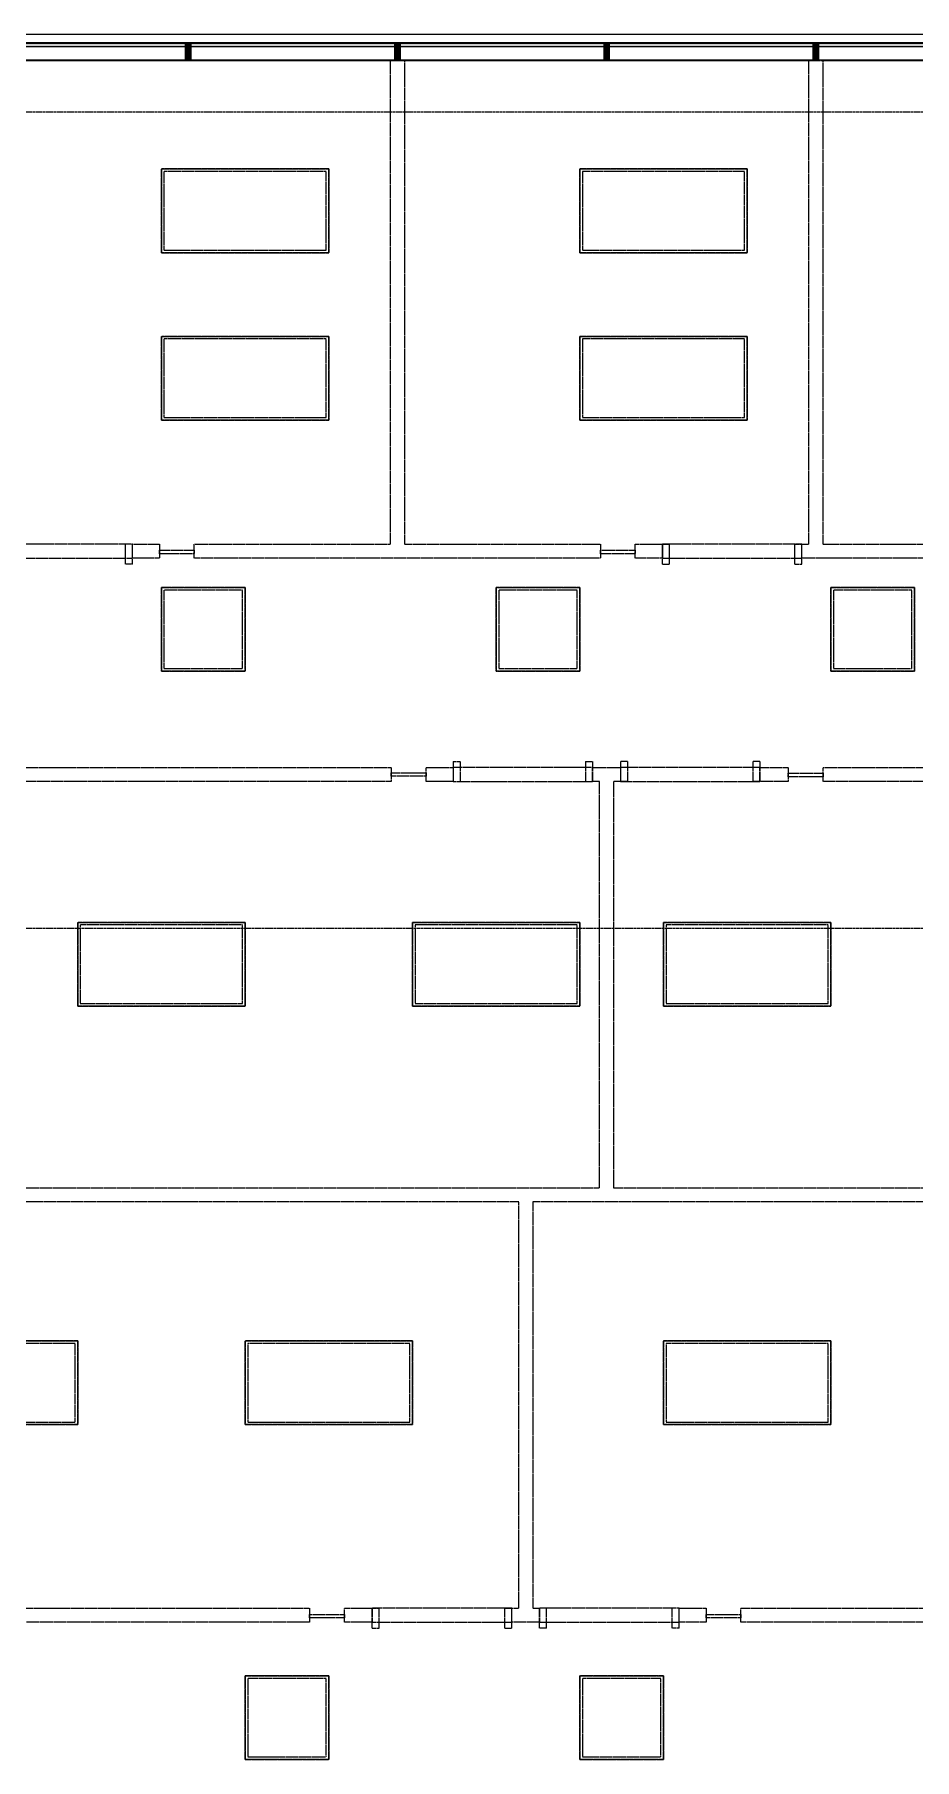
# Model space of a CAD drawing. Header units: inches. Extents: x -1263 to 2214, y -160 to 2229.
# Drawn here: x -401.5 to -149.1, y 1648.1 to 2142.6 of the extents above; entities that cross this region are included whole.
import ezdxf

# ---------------------------------------------------------------- set-up
doc = ezdxf.new("R2010")
doc.units = ezdxf.units.IN
doc.header["$MEASUREMENT"] = 0
doc.linetypes.add('Demolished', pattern=[0.1875, 0.125, -0.0625])
doc.linetypes.add('Grid Line 1_2_', pattern=[0.875, 0.5, -0.125, 0.125, -0.125])
for name, color, linetype, lineweight in [('A-CLNG', 13, 'Continuous', 13), ('A-DETL-GENF', 92, 'Continuous', 9), ('A-DOOR', 31, 'Demolished', 9), ('A-DOOR-FRAM', 31, 'Demolished', 20), ('A-GLAZ-CURT', 52, 'Demolished', 9), ('A-GLAZ-CWMG', 51, 'Continuous', 13), ('A-WALL', 113, 'Demolished', 9), ('E-LITE-EQPM', 33, 'Demolished', 9), ('S-GRID', 1, 'Continuous', 9)]:
    doc.layers.add(name, color=color, linetype=linetype, lineweight=lineweight)

# ---------------------------------------------------------------- blocks, each defined once
blk = doc.blocks.new('Single Flush - OTJ_SOLIDFLUSH_ALUM-4837941-6TH FLOOR RCP DEMO')
at = {"layer": 'A-DOOR-FRAM', "color": 250}
for p, q in [((-20, 3.75), (-20, -2)), ((-20, 3.75), (-18, 3.75)), ((-18, 3.75), (-18, -2)), ((18.000004, 3.75), (18.000004, -2)), ((18.000004, 3.75), (20.000004, 3.75)), ((20.000004, 3.75), (20.000004, -2)), ((-20, -2), (-18, -2)), ((18.000004, -2), (20.000004, -2))]:
    blk.add_line(p, q, dxfattribs=at)
blk = doc.blocks.new('Single Flush - OTJ_SOLIDFLUSH_ALUM-4837881-6TH FLOOR RCP DEMO')
at = {"layer": 'A-DOOR-FRAM', "color": 250}
for p, q in [((-20, -3.75), (-20, 2)), ((-20, 2), (-18, 2)), ((-18, -3.75), (-18, 2)), ((18.000004, -3.75), (18.000004, 2)), ((18.000004, 2), (20.000004, 2)), ((20.000004, -3.75), (20.000004, 2)), ((-20, -3.75), (-18, -3.75)), ((18.000004, -3.75), (20.000004, -3.75))]:
    blk.add_line(p, q, dxfattribs=at)
blk = doc.blocks.new('System Panel - Glazed-4866112-6TH FLOOR RCP DEMO')
at = {"layer": 'A-GLAZ-CURT', "color": 250, "lineweight": 20}
for p, q in [((-5, 0.75), (-5, 1.75)), ((-5, 1.75), (5, 1.75)), ((5, 0.75), (-5, 0.75)), ((5, 1.75), (5, 0.75))]:
    blk.add_line(p, q, dxfattribs=at)
blk = doc.blocks.new('System Panel - Glazed-4980337-6TH FLOOR RCP DEMO')
at = {"layer": 'A-GLAZ-CURT', "linetype": 'Continuous'}
blk.add_hatch(color=7, dxfattribs=at).paths.add_polyline_path([(29.25, 1.75), (-29.25, 1.75), (-29.25, 0.75), (29.25, 0.75)], flags=0)
at = {"layer": 'A-GLAZ-CURT', "color": 8, "linetype": 'Continuous', "lineweight": 20}
for p, q in [((-29.25, 0.75), (-29.25, 1.75)), ((-29.25, 1.75), (29.25, 1.75)), ((29.25, 0.75), (-29.25, 0.75)), ((29.25, 1.75), (29.25, 0.75))]:
    blk.add_line(p, q, dxfattribs=at)
blk = doc.blocks.new('Rectangular Mullion - 1_5_ x 2_5_ rectangular-V3-6TH FLOOR RCP DEMO')
at = {"layer": 'A-GLAZ-CWMG', "lineweight": 9}
for p, q in [((-358.12, 725.26), (-416.62, 725.26)), ((-358.12, 720.26), (-416.62, 720.26))]:
    blk.add_line(p, q, dxfattribs=at)
blk = doc.blocks.new('Rectangular Mullion - 1_5_ x 2_5_ rectangular-4980335-6TH FLOOR RCP DEMO')
at = {"layer": 'A-GLAZ-CWMG', "lineweight": 9}
blk.add_hatch(color=7, dxfattribs=at).paths.add_polyline_path([(0.75, -1.75), (0.75, -2), (-0.75, -2), (-0.75, 3), (0.75, 3), (0.75, -0.75)], flags=0)
at = {"layer": 'A-GLAZ-CWMG', "color": 8, "lineweight": 20}
for p, q in [((0.75, 3), (-0.75, 3)), ((-0.75, 3), (-0.75, -2)), ((0.75, -2), (0.75, 3)), ((-0.75, -2), (0.75, -2))]:
    blk.add_line(p, q, dxfattribs=at)
blk = doc.blocks.new('FAR22_CH - FAR24_CH-5125636-6TH FLOOR RCP DEMO')
at = {"layer": 'A-DETL-GENF', "color": 7, "linetype": 'Demolished'}
for p, q in [((0, 0), (48, 0)), ((0, -24), (0, 0)), ((0.75, -0.75), (0.75, -23.25)), ((47.25, -0.75), (0.75, -0.75)), ((47.25, -23.25), (47.25, -0.75)), ((48, 0), (48, -24)), ((48, -24), (0, -24)), ((0.75, -23.25), (47.25, -23.25))]:
    blk.add_line(p, q, dxfattribs=at)
blk = doc.blocks.new('FAR22_CH - FAR22_CH-4992025-6TH FLOOR RCP DEMO')
at = {"layer": 'A-DETL-GENF', "color": 7, "linetype": 'Demolished'}
for p, q in [((0, 0), (24, 0)), ((0, -24), (0, 0)), ((0.75, -0.75), (0.75, -23.25)), ((23.25, -0.75), (0.75, -0.75)), ((23.25, -23.25), (23.25, -0.75)), ((24, 0), (24, -24)), ((24, -24), (0, -24)), ((0.75, -23.25), (23.25, -23.25))]:
    blk.add_line(p, q, dxfattribs=at)

msp = doc.modelspace()

# ---------------------------------------------------------------- linework, layer by layer
at = {"layer": 'A-CLNG', "color": 7, "linetype": 'Demolished', "lineweight": 9}
for p, q in [((-317.07, 2104.06), (-365.07, 2104.06)), ((-365.07, 2104.06), (-365.07, 2080.06)), ((-317.07, 2080.06), (-317.07, 2104.06)), ((-197.07, 2104.06), (-245.07, 2104.06)), ((-245.07, 2104.06), (-245.07, 2080.06)), ((-197.07, 2080.06), (-197.07, 2104.06)), ((-365.07, 2080.06), (-317.07, 2080.06)), ((-245.07, 2080.06), (-197.07, 2080.06)), ((-317.07, 2056.06), (-365.07, 2056.06)), ((-365.07, 2056.06), (-365.07, 2032.06)), ((-317.07, 2032.06), (-317.07, 2056.06)), ((-197.07, 2056.06), (-245.07, 2056.06)), ((-245.07, 2056.06), (-245.07, 2032.06)), ((-197.07, 2032.06), (-197.07, 2056.06)), ((-365.07, 2032.06), (-317.07, 2032.06)), ((-245.07, 2032.06), (-197.07, 2032.06)), ((-341.07, 1984.06), (-365.07, 1984.06)), ((-365.07, 1984.06), (-365.07, 1960.06)), ((-341.07, 1960.06), (-341.07, 1984.06)), ((-245.07, 1984.06), (-269.07, 1984.06)), ((-269.07, 1984.06), (-269.07, 1960.06)), ((-245.07, 1960.06), (-245.07, 1984.06)), ((-149.07, 1984.06), (-173.07, 1984.06)), ((-173.07, 1984.06), (-173.07, 1960.06)), ((-149.07, 1960.06), (-149.07, 1984.06)), ((-365.07, 1960.06), (-341.07, 1960.06)), ((-269.07, 1960.06), (-245.07, 1960.06)), ((-173.07, 1960.06), (-149.07, 1960.06)), ((-341.07, 1888.06), (-389.07, 1888.06)), ((-389.07, 1888.06), (-389.07, 1864.06)), ((-341.07, 1864.06), (-341.07, 1888.06)), ((-245.07, 1888.06), (-293.07, 1888.06)), ((-293.07, 1888.06), (-293.07, 1864.06)), ((-245.07, 1864.06), (-245.07, 1888.06)), ((-173.07, 1888.06), (-221.07, 1888.06)), ((-221.07, 1888.06), (-221.07, 1864.06)), ((-173.07, 1864.06), (-173.07, 1888.06)), ((-389.07, 1864.06), (-341.07, 1864.06)), ((-293.07, 1864.06), (-245.07, 1864.06)), ((-221.07, 1864.06), (-173.07, 1864.06)), ((-389.07, 1768.06), (-437.07, 1768.06)), ((-389.07, 1744.06), (-389.07, 1768.06)), ((-293.07, 1768.06), (-341.07, 1768.06)), ((-341.07, 1768.06), (-341.07, 1744.06)), ((-293.07, 1744.06), (-293.07, 1768.06)), ((-173.07, 1768.06), (-221.07, 1768.06)), ((-221.07, 1768.06), (-221.07, 1744.06)), ((-173.07, 1744.06), (-173.07, 1768.06)), ((-437.07, 1744.06), (-389.07, 1744.06)), ((-341.07, 1744.06), (-293.07, 1744.06)), ((-221.07, 1744.06), (-173.07, 1744.06)), ((-317.07, 1672.06), (-341.07, 1672.06)), ((-341.07, 1672.06), (-341.07, 1648.06)), ((-317.07, 1648.06), (-317.07, 1672.06)), ((-221.07, 1672.06), (-245.07, 1672.06)), ((-245.07, 1672.06), (-245.07, 1648.06)), ((-221.07, 1648.06), (-221.07, 1672.06)), ((-341.07, 1648.06), (-317.07, 1648.06)), ((-245.07, 1648.06), (-221.07, 1648.06))]:
    msp.add_line(p, q, dxfattribs=at)
at = {"layer": 'A-WALL', "linetype": 'Continuous'}
for p, q in [((1417.6, 2142.61), (-1172.02, 2142.61)), ((-535.53, 2135.11), (-299.38, 2135.11)), ((-295.38, 2135.11), (-179.36, 2135.11)), ((-175.36, 2135.11), (120.76, 2135.11))]:
    msp.add_line(p, q, dxfattribs=at)
at = {"layer": 'A-WALL', "color": 250, "lineweight": 20}
for p, q in [((-299.38, 1996.51), (-299.38, 2135.11)), ((-299.38, 2135.11), (-295.38, 2135.11)), ((-295.38, 2135.11), (-295.38, 1996.51)), ((-179.36, 1996.51), (-179.36, 2135.11)), ((-179.36, 2135.11), (-175.36, 2135.11)), ((-175.36, 2135.11), (-175.36, 1996.51)), ((-373.37, 1996.51), (-365.65, 1996.51)), ((-373.37, 1992.51), (-373.37, 1996.51)), ((-365.65, 1996.51), (-365.65, 1992.51)), ((-355.65, 1996.51), (-299.38, 1996.51)), ((-355.65, 1992.51), (-355.65, 1996.51)), ((-295.38, 1996.51), (-239.15, 1996.51)), ((-239.15, 1996.51), (-239.15, 1992.51)), ((-229.15, 1996.51), (-221.36, 1996.51)), ((-229.15, 1992.51), (-229.15, 1996.51)), ((-221.36, 1996.51), (-221.36, 1992.51)), ((-181.36, 1996.51), (-179.36, 1996.51)), ((-181.36, 1992.51), (-181.36, 1996.51)), ((-175.36, 1996.51), (-119.34, 1996.51)), ((-365.65, 1992.51), (-373.37, 1992.51)), ((-239.15, 1992.51), (-355.65, 1992.51)), ((-221.36, 1992.51), (-229.15, 1992.51)), ((-119.34, 1992.51), (-181.36, 1992.51)), ((-535.39, 1932.44), (-299.14, 1932.44)), ((-299.14, 1932.44), (-299.14, 1928.44)), ((-289.14, 1932.44), (-281.41, 1932.44)), ((-289.14, 1928.44), (-289.14, 1932.44)), ((-281.41, 1932.44), (-281.41, 1928.44)), ((-241.41, 1932.44), (-233.41, 1932.44)), ((-241.41, 1928.44), (-241.41, 1932.44)), ((-233.41, 1932.44), (-233.41, 1928.44)), ((-193.41, 1932.44), (-185.29, 1932.44)), ((-193.41, 1928.44), (-193.41, 1932.44)), ((-185.29, 1932.44), (-185.29, 1928.44)), ((-175.29, 1932.44), (-55.38, 1932.44)), ((-175.29, 1928.44), (-175.29, 1932.44)), ((-299.14, 1928.44), (-415.41, 1928.44)), ((-281.41, 1928.44), (-289.14, 1928.44)), ((-239.41, 1928.44), (-241.41, 1928.44)), ((-239.41, 1811.95), (-239.41, 1928.44)), ((-233.41, 1928.44), (-235.41, 1928.44)), ((-235.41, 1928.44), (-235.41, 1811.95)), ((-185.29, 1928.44), (-193.41, 1928.44)), ((-59.38, 1928.44), (-175.29, 1928.44)), ((-415.37, 1811.95), (-239.41, 1811.95)), ((-235.41, 1811.95), (-59.29, 1811.95)), ((-262.58, 1807.95), (-463.44, 1807.95)), ((-262.58, 1691.42), (-262.58, 1807.95)), ((-59.29, 1807.95), (-258.58, 1807.95)), ((-258.58, 1807.95), (-258.58, 1691.42)), ((-463.44, 1691.42), (-322.58, 1691.42)), ((-322.58, 1691.42), (-322.58, 1687.42)), ((-312.58, 1687.42), (-312.58, 1691.42)), ((-312.58, 1691.42), (-304.58, 1691.42)), ((-304.58, 1691.42), (-304.58, 1687.42)), ((-264.58, 1687.42), (-264.58, 1691.42)), ((-264.58, 1691.42), (-262.58, 1691.42)), ((-258.58, 1691.42), (-256.58, 1691.42)), ((-256.58, 1691.42), (-256.58, 1687.42)), ((-216.58, 1687.42), (-216.58, 1691.42)), ((-216.58, 1691.42), (-208.86, 1691.42)), ((-208.86, 1691.42), (-208.86, 1687.42)), ((-198.86, 1687.42), (-198.86, 1691.42)), ((-198.86, 1691.42), (-59.29, 1691.42)), ((-322.58, 1687.42), (-512.44, 1687.42)), ((-304.58, 1687.42), (-312.58, 1687.42)), ((-256.58, 1687.42), (-264.58, 1687.42)), ((-208.86, 1687.42), (-216.58, 1687.42)), ((-59.29, 1687.42), (-198.86, 1687.42))]:
    msp.add_line(p, q, dxfattribs=at)
at = {"layer": 'A-WALL', "color": 7}
for p, q in [((-373.37, 1996.51), (-413.37, 1996.51)), ((-181.36, 1996.51), (-221.36, 1996.51)), ((-413.37, 1992.51), (-373.37, 1992.51)), ((-221.36, 1992.51), (-181.36, 1992.51)), ((-241.41, 1932.44), (-281.41, 1932.44)), ((-193.41, 1932.44), (-233.41, 1932.44)), ((-281.41, 1928.44), (-241.41, 1928.44)), ((-233.41, 1928.44), (-193.41, 1928.44)), ((-264.58, 1691.42), (-304.58, 1691.42)), ((-216.58, 1691.42), (-256.58, 1691.42)), ((-304.58, 1687.42), (-264.58, 1687.42)), ((-256.58, 1687.42), (-216.58, 1687.42))]:
    msp.add_line(p, q, dxfattribs=at)
at = {"layer": 'S-GRID', "linetype": 'Grid Line 1_2_'}
for p, q in [((-1262.83, 2120.46), (1480.44, 2120.46)), ((-1262.83, 1886.42), (1480.44, 1886.42))]:
    msp.add_line(p, q, dxfattribs=at)

# ---------------------------------------------------------------- block references
at = {"layer": 'A-DOOR', "color": 7, "rotation": 180}
for name, p in [('Single Flush - OTJ_SOLIDFLUSH_ALUM-4837941-6TH FLOOR RCP DEMO', (-393.37, 1994.51)), ('Single Flush - OTJ_SOLIDFLUSH_ALUM-4837881-6TH FLOOR RCP DEMO', (-213.41, 1930.44)), ('Single Flush - OTJ_SOLIDFLUSH_ALUM-4837941-6TH FLOOR RCP DEMO', (-236.58, 1689.42))]:
    msp.add_blockref(name, p, dxfattribs=at)
at = {"layer": 'A-DOOR', "color": 7}
for name, p in [('Single Flush - OTJ_SOLIDFLUSH_ALUM-4837881-6TH FLOOR RCP DEMO', (-201.36, 1994.51)), ('Single Flush - OTJ_SOLIDFLUSH_ALUM-4837941-6TH FLOOR RCP DEMO', (-261.41, 1930.44)), ('Single Flush - OTJ_SOLIDFLUSH_ALUM-4837881-6TH FLOOR RCP DEMO', (-284.58, 1689.42))]:
    msp.add_blockref(name, p, dxfattribs=at)
at = {"layer": 'A-GLAZ-CURT', "linetype": 'Continuous'}
for p in [(-387.37, 2138.33), (-327.37, 2138.33), (-267.37, 2138.33), (-207.37, 2138.33), (-147.37, 2138.33)]:
    msp.add_blockref('System Panel - Glazed-4980337-6TH FLOOR RCP DEMO', p, dxfattribs=at)
at = {"layer": 'A-GLAZ-CURT', "color": 7, "rotation": 180}
for p in [(-360.65, 1995.51), (-234.15, 1995.51), (-294.14, 1931.69), (-180.29, 1931.58), (-317.58, 1690.42), (-203.86, 1690.42)]:
    msp.add_blockref('System Panel - Glazed-4866112-6TH FLOOR RCP DEMO', p, dxfattribs=at)
at = {"layer": 'A-GLAZ-CWMG', "lineweight": 9, "rotation": 180}
for p in [(-774.74, 2860.59), (-714.74, 2860.59), (-654.74, 2860.59), (-594.74, 2860.59), (-534.74, 2860.59)]:
    msp.add_blockref('Rectangular Mullion - 1_5_ x 2_5_ rectangular-V3-6TH FLOOR RCP DEMO', p, dxfattribs=at)
at = {"layer": 'A-GLAZ-CWMG', "lineweight": 9, "extrusion": (0, 0, -1), "rotation": 180}
for p in [(357.37, 2138.33), (297.37, 2138.33), (237.37, 2138.33), (177.37, 2138.33)]:
    msp.add_blockref('Rectangular Mullion - 1_5_ x 2_5_ rectangular-4980335-6TH FLOOR RCP DEMO', p, dxfattribs=at)
at = {"layer": 'E-LITE-EQPM', "color": 7}
for name, p in [('FAR22_CH - FAR24_CH-5125636-6TH FLOOR RCP DEMO', (-365.07, 2104.06)), ('FAR22_CH - FAR24_CH-5125636-6TH FLOOR RCP DEMO', (-245.07, 2104.06)), ('FAR22_CH - FAR24_CH-5125636-6TH FLOOR RCP DEMO', (-365.07, 2056.06)), ('FAR22_CH - FAR24_CH-5125636-6TH FLOOR RCP DEMO', (-245.07, 2056.06)), ('FAR22_CH - FAR22_CH-4992025-6TH FLOOR RCP DEMO', (-365.07, 1984.06)), ('FAR22_CH - FAR22_CH-4992025-6TH FLOOR RCP DEMO', (-269.07, 1984.06)), ('FAR22_CH - FAR22_CH-4992025-6TH FLOOR RCP DEMO', (-173.07, 1984.06)), ('FAR22_CH - FAR24_CH-5125636-6TH FLOOR RCP DEMO', (-389.07, 1888.06)), ('FAR22_CH - FAR24_CH-5125636-6TH FLOOR RCP DEMO', (-293.07, 1888.06)), ('FAR22_CH - FAR24_CH-5125636-6TH FLOOR RCP DEMO', (-221.07, 1888.06)), ('FAR22_CH - FAR24_CH-5125636-6TH FLOOR RCP DEMO', (-437.07, 1768.06)), ('FAR22_CH - FAR24_CH-5125636-6TH FLOOR RCP DEMO', (-341.07, 1768.06)), ('FAR22_CH - FAR24_CH-5125636-6TH FLOOR RCP DEMO', (-221.07, 1768.06)), ('FAR22_CH - FAR22_CH-4992025-6TH FLOOR RCP DEMO', (-341.07, 1672.06)), ('FAR22_CH - FAR22_CH-4992025-6TH FLOOR RCP DEMO', (-245.07, 1672.06))]:
    msp.add_blockref(name, p, dxfattribs=at)

doc.saveas('drawing.dxf')
